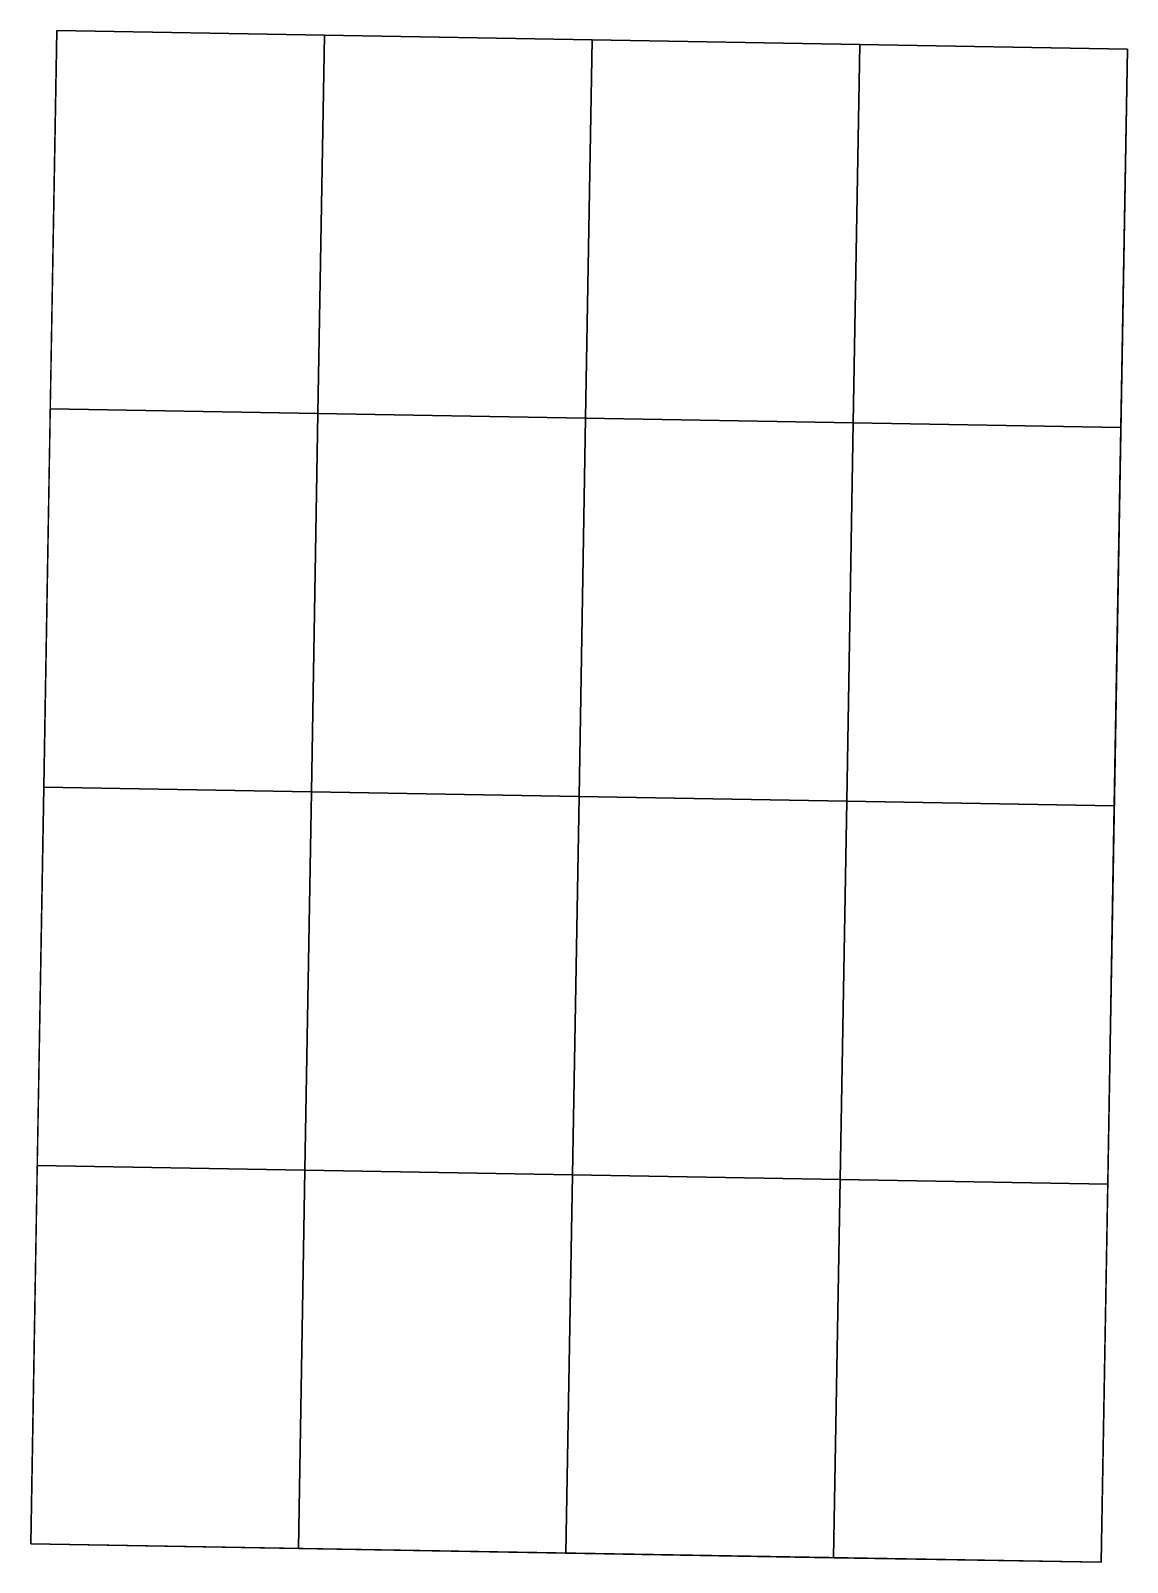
# Model space of a CAD drawing. Header units: inches. Extents: x 206993 to 226086, y 1588023 to 1599120.
# Drawn here: x 218145 to 226086, y 1588023 to 1599120 of the extents above; entities that cross this region are included whole.
import ezdxf

# ---------------------------------------------------------------- set-up
doc = ezdxf.new("R2010")
doc.units = ezdxf.units.IN
doc.header["$LTSCALE"] = 15
doc.header["$MEASUREMENT"] = 0
doc.layers.add('CHAINAGE', color=7, linetype='Continuous')
doc.layers.add('text2', color=7, linetype='Continuous')

# ---------------------------------------------------------------- blocks, each defined once
blk = doc.blocks.new('ao')
at = {"layer": 'CHAINAGE', "color": 2, "linetype": 'Continuous', "lineweight": -2}
for points in [[(-594, 420), (-594, 210), (-297, 210), (-297, 420), (-594, 420)], [(-297, 420), (-297, 210), (0, 210), (0, 420), (-297, 420)], [(0, 420), (0, 210), (297, 210), (297, 420), (0, 420)], [(297, 420), (297, 210), (594, 210), (594, 420), (297, 420)], [(-594, 210), (-594, 0), (-297, 0), (-297, 210), (-594, 210)], [(-297, 210), (-297, 0), (0, 0), (0, 210), (-297, 210)], [(0, 210), (0, 0), (297, 0), (297, 210), (0, 210)], [(297, 210), (297, 0), (594, 0), (594, 210), (297, 210)], [(-594, 0), (-594, -210), (-297, -210), (-297, 0), (-594, 0)], [(-297, 0), (-297, -210), (0, -210), (0, 0), (-297, 0)], [(0, 0), (0, -210), (297, -210), (297, 0), (0, 0)], [(297, 0), (297, -210), (594, -210), (594, 0), (297, 0)], [(-594, -210), (-594, -420), (-297, -420), (-297, -210), (-594, -210)], [(-297, -210), (-297, -420), (0, -420), (0, -210), (-297, -210)], [(0, -210), (0, -420), (297, -420), (297, -210), (0, -210)], [(297, -210), (297, -420), (594, -420), (594, -210), (297, -210)]]:
    blk.add_lwpolyline(points, dxfattribs=at)
at = {"layer": 'text2', "color": 1}
blk.add_lwpolyline([(-594, 420), (0, 420), (0, -420), (-594, -420)], close=True, dxfattribs=at)
at = {"layer": 'text2', "color": 3}
blk.add_lwpolyline([(-594, 420), (594.0625, 420), (594.0625, -420), (-594, -420)], close=True, dxfattribs=at)

msp = doc.modelspace()

# ---------------------------------------------------------------- block references
at = {"layer": 'text2', "color": 1, "xscale": 9.22911761475977, "yscale": 9.22911761475977, "zscale": 9.22911761475977, "rotation": 89.00980165840257}
msp.add_blockref('ao', (222116, 1593572), dxfattribs=at)

doc.saveas('drawing.dxf')
